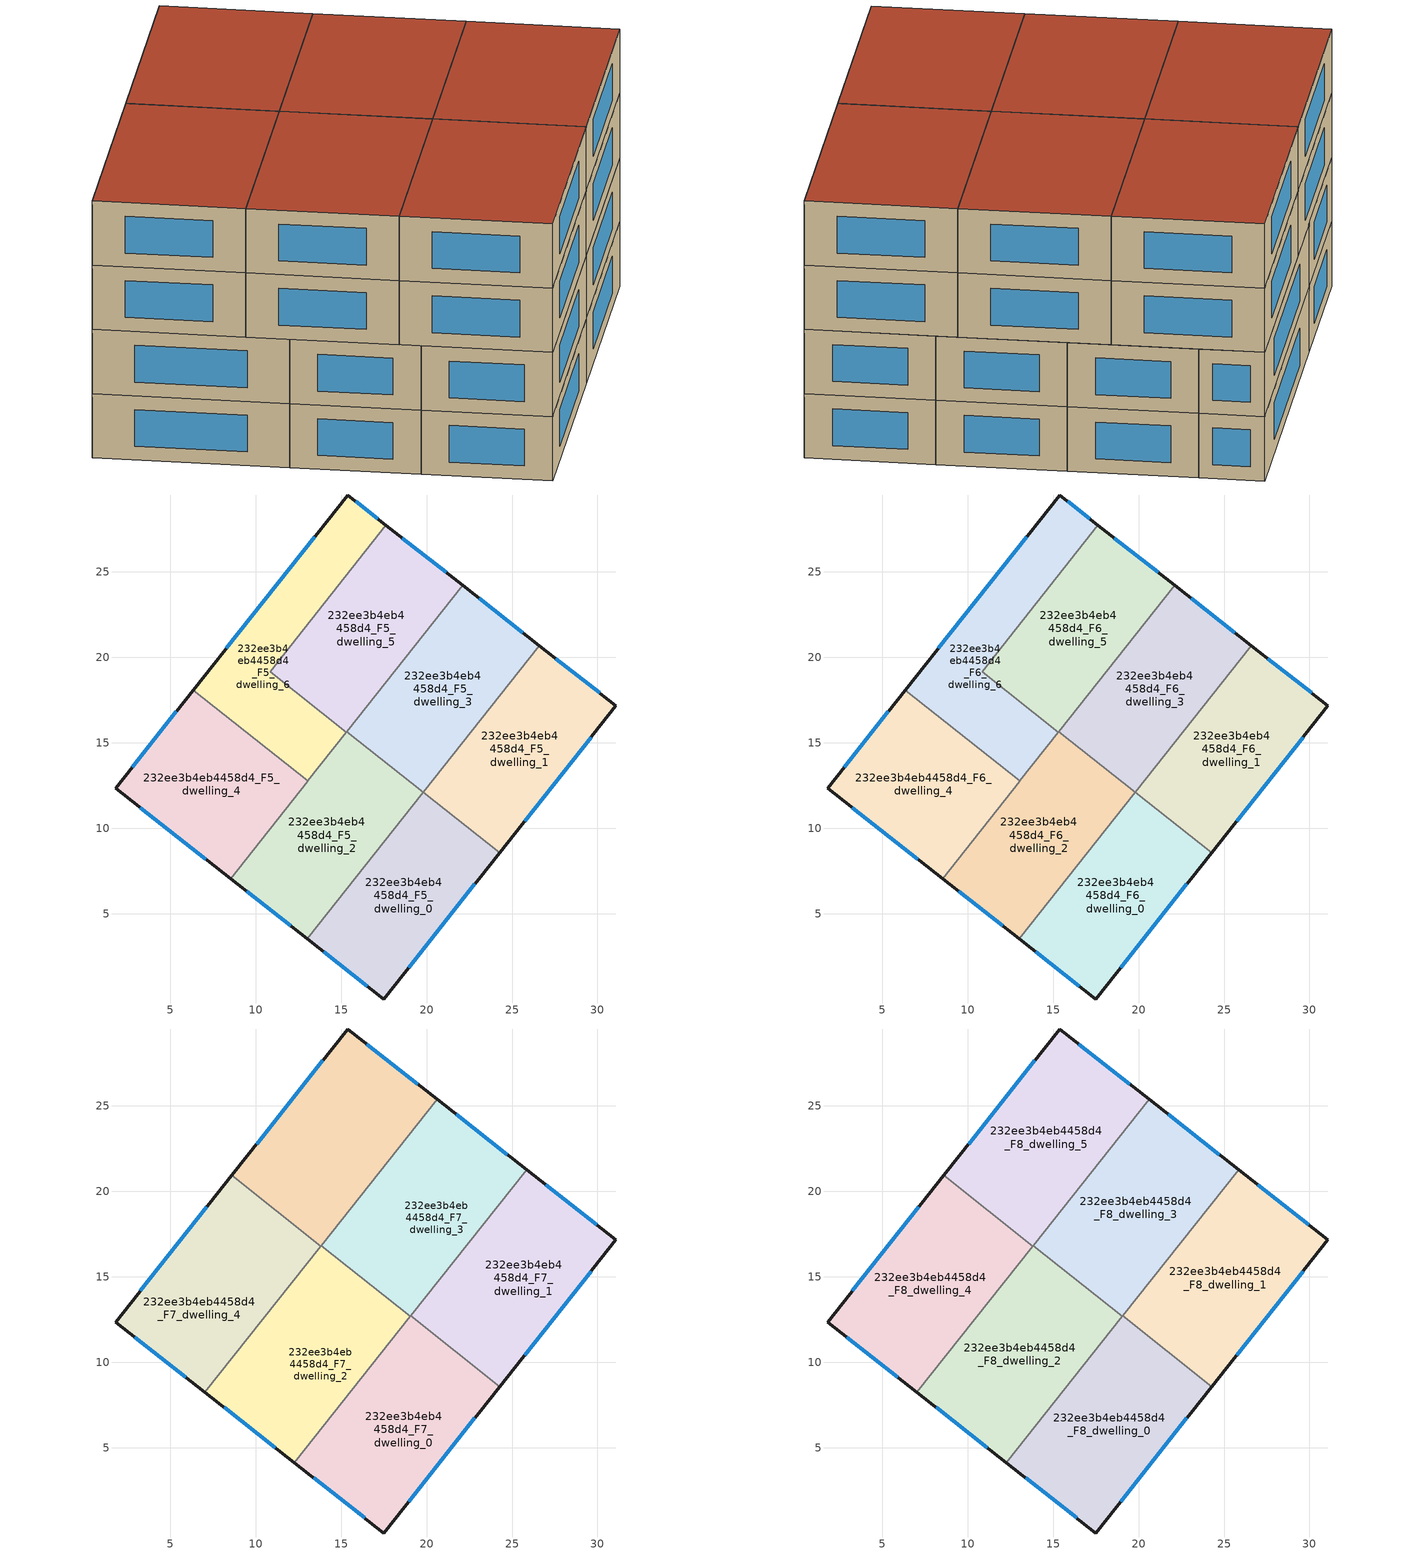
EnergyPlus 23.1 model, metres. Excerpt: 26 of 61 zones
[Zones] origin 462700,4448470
232ee3b4eb4458d4_F5_dwelling_0
 floor to 232ee3b4eb4458d4_F4_dwelling_0 (EU_floor_Construction): 24.28,8.57 17.5,0 13.01,3.53 19.81,12.12 z15
 wall outside (EU_wall_Construction): 13.01,3.53 17.5,0 24.28,8.57 z15:18
 wall to 232ee3b4eb4458d4_F5_dwelling_1 (EU_wall_Construction): 24.28,8.57 19.81,12.12 z15:18
 wall to 232ee3b4eb4458d4_F5_dwelling_2 (EU_wall_Construction): 19.8,12.1 13.01,3.53 z15:18
 wall to 232ee3b4eb4458d4_F5_dwelling_3 (EU_wall_Construction): 19.81,12.12 19.8,12.1 z15:18
 window (EU_Window_Construction): 18.95,1.84 22.83,6.74 / 13.97,2.77 16.53,0.76 z15.64:17.36
232ee3b4eb4458d4_F5_dwelling_1
 floor to 232ee3b4eb4458d4_F4_dwelling_1 (EU_floor_Construction): 31.08,17.16 24.28,8.57 19.81,12.12 26.6,20.69 z15
 wall outside (EU_wall_Construction): 24.28,8.57 31.08,17.16 26.6,20.69 z15:18
 wall to 232ee3b4eb4458d4_F5_dwelling_3 (EU_wall_Construction): 26.6,20.69 19.81,12.12 z15:18
 window (EU_Window_Construction): 25.74,10.41 29.63,15.32 / 30.12,17.92 27.56,19.93 z15.64:17.36
232ee3b4eb4458d4_F5_dwelling_2
 floor to 232ee3b4eb4458d4_F4_dwelling_2 (EU_floor_Construction): 19.8,12.1 13.01,3.53 8.52,7.05 15.32,15.64 z15
 wall outside (EU_wall_Construction): 8.52,7.05 13.01,3.53 z15:18
 wall to 232ee3b4eb4458d4_F5_dwelling_3 (EU_wall_Construction): 19.8,12.1 15.32,15.64 z15:18
 wall to 232ee3b4eb4458d4_F5_dwelling_4 (EU_wall_Construction): 13.04,12.76 8.52,7.05 z15:18
 wall to 232ee3b4eb4458d4_F5_dwelling_6 (EU_wall_Construction): 15.31,15.63 13.04,12.76 z15:18
 wall to 232ee3b4eb4458d4_F5_dwelling_5 (EU_wall_Construction): 15.32,15.64 15.31,15.63 z15:18
 window (EU_Window_Construction): 9.48,6.3 12.05,4.28 z15.64:17.36
232ee3b4eb4458d4_F5_dwelling_3
 floor to 232ee3b4eb4458d4_F4_dwelling_3 (EU_floor_Construction): 26.6,20.69 19.8,12.1 15.32,15.64 22.11,24.21 z15
 wall outside (EU_wall_Construction): 26.6,20.69 22.11,24.21 z15:18
 wall to 232ee3b4eb4458d4_F5_dwelling_5 (EU_wall_Construction): 22.11,24.21 15.32,15.64 z15:18
 window (EU_Window_Construction): 25.63,21.44 23.07,23.46 z15.64:17.36
232ee3b4eb4458d4_F5_dwelling_4
 floor to 232ee3b4eb4458d4_F4_dwelling_4 (EU_floor_Construction): 13.04,12.76 8.52,7.05 1.79,12.34 6.33,18.08 z15
 wall outside (EU_wall_Construction): 6.33,18.08 1.79,12.34 8.52,7.05 z15:18
 wall to 232ee3b4eb4458d4_F5_dwelling_6 (EU_wall_Construction): 13.04,12.76 6.33,18.08 z15:18
 window (EU_Window_Construction): 5.36,16.85 2.76,13.57 / 3.23,11.21 7.08,8.19 z15.64:17.36
232ee3b4eb4458d4_F5_dwelling_5
 floor to 232ee3b4eb4458d4_F4_dwelling_5 (EU_floor_Construction): 22.11,24.21 15.31,15.63 10.84,19.17 17.62,27.74 z15
 wall outside (EU_wall_Construction): 22.11,24.21 17.62,27.74 z15:18
 wall to 232ee3b4eb4458d4_F5_dwelling_6 (EU_wall_Construction): 17.62,27.74 10.84,19.17 15.31,15.63 z15:18
 window (EU_Window_Construction): 21.15,24.97 18.58,26.99 z15.64:17.36
232ee3b4eb4458d4_F5_dwelling_6
 floor to 232ee3b4eb4458d4_F4_dwelling_6 (EU_floor_Construction): 17.62,27.74 10.84,19.17 15.31,15.63 13.04,12.76 6.33,18.08 15.38,29.5 z15
 wall outside (EU_wall_Construction): 17.62,27.74 15.38,29.5 6.33,18.08 z15:18
 window (EU_Window_Construction): 13.44,27.06 8.27,20.52 / 17.14,28.12 15.86,29.13 z15.64:17.36
232ee3b4eb4458d4_F6_dwelling_0
 floor to 232ee3b4eb4458d4_F5_dwelling_0 (EU_floor_Construction): 24.28,8.57 17.5,0 13.01,3.53 19.81,12.12 z18
 wall outside (EU_wall_Construction): 13.01,3.53 17.5,0 24.28,8.57 z18:21
 wall to 232ee3b4eb4458d4_F6_dwelling_1 (EU_wall_Construction): 24.28,8.57 19.81,12.12 z18:21
 wall to 232ee3b4eb4458d4_F6_dwelling_2 (EU_wall_Construction): 19.8,12.1 13.01,3.53 z18:21
 wall to 232ee3b4eb4458d4_F6_dwelling_3 (EU_wall_Construction): 19.81,12.12 19.8,12.1 z18:21
 window (EU_Window_Construction): 18.95,1.84 22.83,6.74 / 13.97,2.77 16.53,0.76 z18.64:20.36
232ee3b4eb4458d4_F6_dwelling_1
 floor to 232ee3b4eb4458d4_F5_dwelling_1 (EU_floor_Construction): 31.08,17.16 24.28,8.57 19.81,12.12 26.6,20.69 z18
 wall outside (EU_wall_Construction): 24.28,8.57 31.08,17.16 26.6,20.69 z18:21
 wall to 232ee3b4eb4458d4_F6_dwelling_3 (EU_wall_Construction): 26.6,20.69 19.81,12.12 z18:21
 window (EU_Window_Construction): 25.74,10.41 29.63,15.32 / 30.12,17.92 27.56,19.93 z18.64:20.36
 ceiling adiabatic (EU_roof_Construction): 24.28,8.57 31.08,17.16 26.6,20.69 19.81,12.12 z21
232ee3b4eb4458d4_F6_dwelling_2
 floor to 232ee3b4eb4458d4_F5_dwelling_2 (EU_floor_Construction): 19.8,12.1 13.01,3.53 8.52,7.05 15.32,15.64 z18
 wall outside (EU_wall_Construction): 8.52,7.05 13.01,3.53 z18:21
 wall to 232ee3b4eb4458d4_F6_dwelling_3 (EU_wall_Construction): 19.8,12.1 15.32,15.64 z18:21
 wall to 232ee3b4eb4458d4_F6_dwelling_4 (EU_wall_Construction): 13.04,12.76 8.52,7.05 z18:21
 wall to 232ee3b4eb4458d4_F6_dwelling_6 (EU_wall_Construction): 15.31,15.63 13.04,12.76 z18:21
 wall to 232ee3b4eb4458d4_F6_dwelling_5 (EU_wall_Construction): 15.32,15.64 15.31,15.63 z18:21
 window (EU_Window_Construction): 9.48,6.3 12.05,4.28 z18.64:20.36
232ee3b4eb4458d4_F6_dwelling_3
 floor to 232ee3b4eb4458d4_F5_dwelling_3 (EU_floor_Construction): 26.6,20.69 19.8,12.1 15.32,15.64 22.11,24.21 z18
 wall outside (EU_wall_Construction): 26.6,20.69 22.11,24.21 z18:21
 wall to 232ee3b4eb4458d4_F6_dwelling_5 (EU_wall_Construction): 22.11,24.21 15.32,15.64 z18:21
 window (EU_Window_Construction): 25.63,21.44 23.07,23.46 z18.64:20.36
232ee3b4eb4458d4_F6_dwelling_4
 floor to 232ee3b4eb4458d4_F5_dwelling_4 (EU_floor_Construction): 13.04,12.76 8.52,7.05 1.79,12.34 6.33,18.08 z18
 wall outside (EU_wall_Construction): 6.33,18.08 1.79,12.34 8.52,7.05 z18:21
 wall to 232ee3b4eb4458d4_F6_dwelling_6 (EU_wall_Construction): 13.04,12.76 6.33,18.08 z18:21
 window (EU_Window_Construction): 5.36,16.85 2.76,13.57 / 3.23,11.21 7.08,8.19 z18.64:20.36
 ceiling adiabatic (EU_roof_Construction): 7.03,8.23 11.55,13.94 6.33,18.08 1.79,12.34 z21; 8.52,7.05 13.04,12.76 11.55,13.94 7.03,8.23 z21
232ee3b4eb4458d4_F6_dwelling_5
 floor to 232ee3b4eb4458d4_F5_dwelling_5 (EU_floor_Construction): 22.11,24.21 15.31,15.63 10.84,19.17 17.62,27.74 z18
 wall outside (EU_wall_Construction): 22.11,24.21 17.62,27.74 z18:21
 wall to 232ee3b4eb4458d4_F6_dwelling_6 (EU_wall_Construction): 17.62,27.74 10.84,19.17 15.31,15.63 z18:21
 window (EU_Window_Construction): 21.15,24.97 18.58,26.99 z18.64:20.36
 ceiling adiabatic (EU_roof_Construction): 15.31,15.63 22.11,24.21 20.61,25.39 13.82,16.81 z21
232ee3b4eb4458d4_F6_dwelling_6
 floor to 232ee3b4eb4458d4_F5_dwelling_6 (EU_floor_Construction): 17.62,27.74 10.84,19.17 15.31,15.63 13.04,12.76 6.33,18.08 15.38,29.5 z18
 wall outside (EU_wall_Construction): 17.62,27.74 15.38,29.5 6.33,18.08 z18:21
 window (EU_Window_Construction): 13.44,27.06 8.27,20.52 / 17.14,28.12 15.86,29.13 z18.64:20.36
 ceiling adiabatic (EU_roof_Construction): 13.04,12.76 15.31,15.63 13.81,16.8 11.55,13.94 z21
232ee3b4eb4458d4_F7_dwelling_0
 floor to 232ee3b4eb4458d4_F6_dwelling_0 (EU_floor_Construction): 24.28,8.57 17.5,0 13.01,3.53 19.81,12.11 z21
 floor to 232ee3b4eb4458d4_F6_dwelling_2 (EU_floor_Construction): 19.8,12.1 13.01,3.53 12.26,4.12 19.05,12.69 z21
 floor to 232ee3b4eb4458d4_F6_dwelling_3 (EU_floor_Construction): 19.81,12.11 19.8,12.1 19.05,12.69 19.06,12.71 z21
 wall outside (EU_wall_Construction): 12.26,4.12 17.5,0 24.28,8.57 z21:24
 wall to 232ee3b4eb4458d4_F7_dwelling_1 (EU_wall_Construction): 24.28,8.57 19.06,12.71 z21:24
 wall to 232ee3b4eb4458d4_F7_dwelling_2 (EU_wall_Construction): 19.05,12.69 12.26,4.12 z21:24
 wall to 232ee3b4eb4458d4_F7_dwelling_3 (EU_wall_Construction): 19.06,12.71 19.05,12.69 z21:24
 window (EU_Window_Construction): 18.95,1.84 22.83,6.74 / 13.38,3.23 16.37,0.88 z21.64:23.36
232ee3b4eb4458d4_F7_dwelling_1
 floor to 232ee3b4eb4458d4_F6_dwelling_3 (EU_floor_Construction): 26.6,20.69 19.81,12.11 19.06,12.71 25.85,21.28 z21
 floor adiabatic (EU_floor_Construction): 31.08,17.16 24.28,8.57 19.81,12.11 26.6,20.69 25.85,21.28 z21
 wall outside (EU_wall_Construction): 24.28,8.57 31.08,17.16 25.85,21.28 z21:24
 wall to 232ee3b4eb4458d4_F7_dwelling_3 (EU_wall_Construction): 25.85,21.28 19.06,12.71 z21:24
 window (EU_Window_Construction): 25.74,10.41 29.63,15.32 / 29.96,18.04 26.97,20.39 z21.64:23.36
232ee3b4eb4458d4_F7_dwelling_2
 floor to 232ee3b4eb4458d4_F6_dwelling_2 (EU_floor_Construction): 19.05,12.69 12.26,4.12 8.52,7.05 15.32,15.64 z21
 floor adiabatic (EU_floor_Construction): 15.32,15.64 8.52,7.05 12.26,4.12 7.03,8.23 13.83,16.82 z21
 wall outside (EU_wall_Construction): 7.03,8.23 12.26,4.12 z21:24
 wall to 232ee3b4eb4458d4_F7_dwelling_3 (EU_wall_Construction): 19.05,12.69 13.83,16.82 z21:24
 wall to 232ee3b4eb4458d4_F7_dwelling_4 (EU_wall_Construction): 13.81,16.8 7.03,8.23 z21:24
 wall to 232ee3b4eb4458d4_F7_dwelling_5 (EU_wall_Construction): 13.83,16.82 13.81,16.8 z21:24
 window (EU_Window_Construction): 8.15,7.35 11.14,5 z21.64:23.36
232ee3b4eb4458d4_F7_dwelling_3
 floor to 232ee3b4eb4458d4_F6_dwelling_3 (EU_floor_Construction): 25.85,21.28 19.05,12.69 15.32,15.64 22.11,24.21 z21
 floor adiabatic (EU_floor_Construction): 22.11,24.21 15.32,15.64 13.83,16.82 20.61,25.39 z21
 wall outside (EU_wall_Construction): 25.85,21.28 20.61,25.39 z21:24
 wall to 232ee3b4eb4458d4_F7_dwelling_5 (EU_wall_Construction): 20.61,25.39 13.83,16.82 z21:24
 window (EU_Window_Construction): 24.73,22.16 21.73,24.51 z21.64:23.36
232ee3b4eb4458d4_F7_dwelling_4
 floor to 232ee3b4eb4458d4_F6_dwelling_6 (EU_floor_Construction): 13.81,16.8 11.55,13.94 6.33,18.08 8.59,20.93 z21
 floor adiabatic (EU_floor_Construction): 11.55,13.94 7.03,8.23 1.79,12.34 6.33,18.08 z21
 wall outside (EU_wall_Construction): 8.59,20.93 1.79,12.34 7.03,8.23 z21:24
 wall to 232ee3b4eb4458d4_F7_dwelling_5 (EU_wall_Construction): 13.81,16.8 8.59,20.93 z21:24
 window (EU_Window_Construction): 7.14,19.09 3.25,14.18 / 2.91,11.46 5.9,9.11 z21.64:23.36
232ee3b4eb4458d4_F7_dwelling_5
 floor to 232ee3b4eb4458d4_F6_dwelling_5 (EU_floor_Construction): 20.61,25.39 13.82,16.81 10.84,19.17 17.62,27.74 z21
 floor to 232ee3b4eb4458d4_F6_dwelling_6 (EU_floor_Construction): 17.62,27.74 10.84,19.17 13.81,16.8 8.59,20.93 15.38,29.5 z21
 wall outside (EU_wall_Construction): 20.61,25.39 15.38,29.5 8.59,20.93 z21:24
 window (EU_Window_Construction): 13.92,27.67 10.05,22.77 / 19.49,26.27 16.5,28.62 z21.64:23.36
232ee3b4eb4458d4_F8_dwelling_0
 floor to 232ee3b4eb4458d4_F7_dwelling_0 (EU_floor_Construction): 24.28,8.57 17.5,0 12.26,4.12 19.06,12.71 z24
 wall outside (EU_wall_Construction): 12.26,4.12 17.5,0 24.28,8.57 z24:27
 wall to 232ee3b4eb4458d4_F8_dwelling_1 (EU_wall_Construction): 24.28,8.57 19.06,12.71 z24:27
 wall to 232ee3b4eb4458d4_F8_dwelling_2 (EU_wall_Construction): 19.05,12.69 12.26,4.12 z24:27
 wall to 232ee3b4eb4458d4_F8_dwelling_3 (EU_wall_Construction): 19.06,12.71 19.05,12.69 z24:27
 window (EU_Window_Construction): 18.95,1.84 22.83,6.74 / 13.38,3.23 16.37,0.88 z24.64:26.36
 roof outside (EU_roof_Construction): 17.5,0 24.28,8.57 19.06,12.71 12.26,4.12 z27
232ee3b4eb4458d4_F8_dwelling_1
 floor to 232ee3b4eb4458d4_F7_dwelling_1 (EU_floor_Construction): 31.08,17.16 24.28,8.57 19.06,12.71 25.85,21.28 z24
 wall outside (EU_wall_Construction): 24.28,8.57 31.08,17.16 25.85,21.28 z24:27
 wall to 232ee3b4eb4458d4_F8_dwelling_3 (EU_wall_Construction): 25.85,21.28 19.06,12.71 z24:27
 window (EU_Window_Construction): 25.74,10.41 29.63,15.32 / 29.96,18.04 26.97,20.39 z24.64:26.36
 roof outside (EU_roof_Construction): 24.28,8.57 31.08,17.16 25.85,21.28 19.06,12.71 z27
232ee3b4eb4458d4_F8_dwelling_2
 floor to 232ee3b4eb4458d4_F7_dwelling_2 (EU_floor_Construction): 19.05,12.69 12.26,4.12 7.03,8.23 13.83,16.82 z24
 wall outside (EU_wall_Construction): 7.03,8.23 12.26,4.12 z24:27
 wall to 232ee3b4eb4458d4_F8_dwelling_3 (EU_wall_Construction): 19.05,12.69 13.83,16.82 z24:27
 wall to 232ee3b4eb4458d4_F8_dwelling_4 (EU_wall_Construction): 13.81,16.8 7.03,8.23 z24:27
 wall to 232ee3b4eb4458d4_F8_dwelling_5 (EU_wall_Construction): 13.83,16.82 13.81,16.8 z24:27
 window (EU_Window_Construction): 8.15,7.35 11.14,5 z24.64:26.36
 roof outside (EU_roof_Construction): 12.26,4.12 19.05,12.69 13.83,16.82 7.03,8.23 z27
232ee3b4eb4458d4_F8_dwelling_3
 floor to 232ee3b4eb4458d4_F7_dwelling_3 (EU_floor_Construction): 25.85,21.28 19.05,12.69 13.83,16.82 20.61,25.39 z24
 wall outside (EU_wall_Construction): 25.85,21.28 20.61,25.39 z24:27
 wall to 232ee3b4eb4458d4_F8_dwelling_5 (EU_wall_Construction): 20.61,25.39 13.83,16.82 z24:27
 window (EU_Window_Construction): 24.73,22.16 21.73,24.51 z24.64:26.36
 roof outside (EU_roof_Construction): 19.05,12.69 25.85,21.28 20.61,25.39 13.83,16.82 z27
232ee3b4eb4458d4_F8_dwelling_4
 floor to 232ee3b4eb4458d4_F7_dwelling_4 (EU_floor_Construction): 13.81,16.8 7.03,8.23 1.79,12.34 8.59,20.93 z24
 wall outside (EU_wall_Construction): 8.59,20.93 1.79,12.34 7.03,8.23 z24:27
 wall to 232ee3b4eb4458d4_F8_dwelling_5 (EU_wall_Construction): 13.81,16.8 8.59,20.93 z24:27
 window (EU_Window_Construction): 7.14,19.09 3.25,14.18 / 2.91,11.46 5.9,9.11 z24.64:26.36
 roof outside (EU_roof_Construction): 7.03,8.23 13.81,16.8 8.59,20.93 1.79,12.34 z27
232ee3b4eb4458d4_F8_dwelling_5
 floor to 232ee3b4eb4458d4_F7_dwelling_5 (EU_floor_Construction): 20.61,25.39 13.81,16.8 8.59,20.93 15.38,29.5 z24
 wall outside (EU_wall_Construction): 20.61,25.39 15.38,29.5 8.59,20.93 z24:27
 window (EU_Window_Construction): 13.92,27.67 10.05,22.77 / 19.49,26.27 16.5,28.62 z24.64:26.36
 roof outside (EU_roof_Construction): 13.81,16.8 20.61,25.39 15.38,29.5 8.59,20.93 z27
[Building]
EU S2 Campaign: North Axis=0; Terrain=City; Solar Distribution=FullExterior
[Site:Location]
Yerevan-Zvartnots.Intl.AP: Latitude=40.15; Longitude=44.383; Time Zone=4; Elevation=854
[SizingPeriod:WeatherFileDays]
AnnualSizingPeriod: Begin Month=1; Begin Day of Month=1; End Month=12; End Day of Month=31; Day of Week for Start Day=Monday; Use Weather File Daylight Saving Period=No; Use Weather File Rain and Snow Indicators=No
[MATERIAL]
EU_InternalMass_Material: Roughness=MediumRough; Thickness=0.1; Conductivity=1; Density=1800; Specific Heat=900; Thermal Absorptance=0.9; Solar Absorptance=0.7; Visible Absorptance=0.7
[MATERIAL:NOMASS] Roughness=MediumRough; Thermal Absorptance=0.9; Solar Absorptance=0.7; Visible Absorptance=0.7
Name | Thermal Resistance
EU_wall_NoMass | 1.05043
EU_roof_NoMass | 1.45357
EU_floor_NoMass | 0.478065
[WINDOWMATERIAL:SIMPLEGLAZINGSYSTEM]
EU_Window_SimpleGlazing: UFactor=2.5566; Solar Heat Gain Coefficient=0.75; Visible Transmittance=0.75
[CONSTRUCTION]
EU_wall_Construction: EU_wall_NoMass
EU_roof_Construction: EU_roof_NoMass
EU_floor_Construction: EU_floor_NoMass
EU_Window_Construction: EU_Window_SimpleGlazing
EU_InternalMass_Construction: EU_InternalMass_Material
[ZONE] Type=1; Multiplier=1; Ceiling Height=autocalculate; Floor Area=autocalculate; Part of Total Floor Area=Yes
Name | Volume
232ee3b4eb4458d4_F5_dwelling_0; 232ee3b4eb4458d4_F6_dwelling_0 | 187.353
232ee3b4eb4458d4_F7_dwelling_0; 232ee3b4eb4458d4_F8_dwelling_0; 232ee3b4eb4458d4_F7_dwelling_3; 232ee3b4eb4458d4_F8_dwelling_3; 232ee3b4eb4458d4_F7_dwelling_5; 232ee3b4eb4458d4_F8_dwelling_5 | 218.587
232ee3b4eb4458d4_F5_dwelling_1; 232ee3b4eb4458d4_F6_dwelling_1; 232ee3b4eb4458d4_F5_dwelling_5; 232ee3b4eb4458d4_F6_dwelling_5 | 187.352
232ee3b4eb4458d4_F7_dwelling_1; 232ee3b4eb4458d4_F8_dwelling_1; 232ee3b4eb4458d4_F7_dwelling_2; 232ee3b4eb4458d4_F8_dwelling_2; 232ee3b4eb4458d4_F7_dwelling_4; 232ee3b4eb4458d4_F8_dwelling_4 | 218.603
232ee3b4eb4458d4_F5_dwelling_2; 232ee3b4eb4458d4_F6_dwelling_2 | 187.373
232ee3b4eb4458d4_F5_dwelling_3; 232ee3b4eb4458d4_F6_dwelling_3; 232ee3b4eb4458d4_F5_dwelling_4; 232ee3b4eb4458d4_F6_dwelling_4 | 187.374
232ee3b4eb4458d4_F5_dwelling_6; 232ee3b4eb4458d4_F6_dwelling_6 | 187.371
[INTERNALMASS] Construction=EU_InternalMass_Construction
Name | Zone or ZoneList | Surface Area
232ee3b4eb4458d4_F5_dwelling_0_EU_InternalMass | 232ee3b4eb4458d4_F5_dwelling_0 | 62.4518
232ee3b4eb4458d4_F5_dwelling_1_EU_InternalMass | 232ee3b4eb4458d4_F5_dwelling_1 | 62.45
232ee3b4eb4458d4_F5_dwelling_2_EU_InternalMass | 232ee3b4eb4458d4_F5_dwelling_2 | 62.4597
232ee3b4eb4458d4_F5_dwelling_3_EU_InternalMass | 232ee3b4eb4458d4_F5_dwelling_3 | 62.4557
232ee3b4eb4458d4_F5_dwelling_4_EU_InternalMass | 232ee3b4eb4458d4_F5_dwelling_4 | 62.458
232ee3b4eb4458d4_F5_dwelling_5_EU_InternalMass | 232ee3b4eb4458d4_F5_dwelling_5 | 62.45
232ee3b4eb4458d4_F5_dwelling_6_EU_InternalMass | 232ee3b4eb4458d4_F5_dwelling_6 | 62.457
232ee3b4eb4458d4_F6_dwelling_0_EU_InternalMass | 232ee3b4eb4458d4_F6_dwelling_0 | 62.4518
232ee3b4eb4458d4_F6_dwelling_1_EU_InternalMass | 232ee3b4eb4458d4_F6_dwelling_1 | 62.45
232ee3b4eb4458d4_F6_dwelling_2_EU_InternalMass | 232ee3b4eb4458d4_F6_dwelling_2 | 62.4597
232ee3b4eb4458d4_F6_dwelling_3_EU_InternalMass | 232ee3b4eb4458d4_F6_dwelling_3 | 62.4557
232ee3b4eb4458d4_F6_dwelling_4_EU_InternalMass | 232ee3b4eb4458d4_F6_dwelling_4 | 62.458
232ee3b4eb4458d4_F6_dwelling_5_EU_InternalMass | 232ee3b4eb4458d4_F6_dwelling_5 | 62.45
232ee3b4eb4458d4_F6_dwelling_6_EU_InternalMass | 232ee3b4eb4458d4_F6_dwelling_6 | 62.457
232ee3b4eb4458d4_F7_dwelling_0_EU_InternalMass | 232ee3b4eb4458d4_F7_dwelling_0 | 72.8634
232ee3b4eb4458d4_F7_dwelling_1_EU_InternalMass | 232ee3b4eb4458d4_F7_dwelling_1 | 72.8665
232ee3b4eb4458d4_F7_dwelling_2_EU_InternalMass | 232ee3b4eb4458d4_F7_dwelling_2 | 72.8665
232ee3b4eb4458d4_F7_dwelling_3_EU_InternalMass | 232ee3b4eb4458d4_F7_dwelling_3 | 72.8634
232ee3b4eb4458d4_F7_dwelling_4_EU_InternalMass | 232ee3b4eb4458d4_F7_dwelling_4 | 72.8665
232ee3b4eb4458d4_F7_dwelling_5_EU_InternalMass | 232ee3b4eb4458d4_F7_dwelling_5 | 72.8634
232ee3b4eb4458d4_F8_dwelling_0_EU_InternalMass | 232ee3b4eb4458d4_F8_dwelling_0 | 72.8634
232ee3b4eb4458d4_F8_dwelling_1_EU_InternalMass | 232ee3b4eb4458d4_F8_dwelling_1 | 72.8665
232ee3b4eb4458d4_F8_dwelling_2_EU_InternalMass | 232ee3b4eb4458d4_F8_dwelling_2 | 72.8665
232ee3b4eb4458d4_F8_dwelling_3_EU_InternalMass | 232ee3b4eb4458d4_F8_dwelling_3 | 72.8634
232ee3b4eb4458d4_F8_dwelling_4_EU_InternalMass | 232ee3b4eb4458d4_F8_dwelling_4 | 72.8665
232ee3b4eb4458d4_F8_dwelling_5_EU_InternalMass | 232ee3b4eb4458d4_F8_dwelling_5 | 72.8634
[OTHEREQUIPMENT] Fuel Type=Electricity; Design Level Calculation Method=Watts/Area; Power per Zone Floor Area=1; Fraction Latent=0; Fraction Radiant=0; Fraction Lost=0; Carbon Dioxide Generation Rate=0; EndUse Subcategory=EU_Step8_InternalGains
Name | Zone or ZoneList or Space or SpaceList | Schedule
EU_Step8_InternalGain_232ee3b4eb4458d4_F5_dwelling_0_f000 | 232ee3b4eb4458d4_F5_dwelling_0 | EU_Step8_GainSchedule_232ee3b4eb4458d4_F5_dwelling_0_f000
EU_Step8_InternalGain_232ee3b4eb4458d4_F5_dwelling_1_f000 | 232ee3b4eb4458d4_F5_dwelling_1 | EU_Step8_GainSchedule_232ee3b4eb4458d4_F5_dwelling_1_f000
EU_Step8_InternalGain_232ee3b4eb4458d4_F5_dwelling_2_f000 | 232ee3b4eb4458d4_F5_dwelling_2 | EU_Step8_GainSchedule_232ee3b4eb4458d4_F5_dwelling_2_f000
EU_Step8_InternalGain_232ee3b4eb4458d4_F5_dwelling_3_f000 | 232ee3b4eb4458d4_F5_dwelling_3 | EU_Step8_GainSchedule_232ee3b4eb4458d4_F5_dwelling_3_f000
EU_Step8_InternalGain_232ee3b4eb4458d4_F5_dwelling_4_f000 | 232ee3b4eb4458d4_F5_dwelling_4 | EU_Step8_GainSchedule_232ee3b4eb4458d4_F5_dwelling_4_f000
EU_Step8_InternalGain_232ee3b4eb4458d4_F5_dwelling_5_f000 | 232ee3b4eb4458d4_F5_dwelling_5 | EU_Step8_GainSchedule_232ee3b4eb4458d4_F5_dwelling_5_f000
EU_Step8_InternalGain_232ee3b4eb4458d4_F5_dwelling_6_f000 | 232ee3b4eb4458d4_F5_dwelling_6 | EU_Step8_GainSchedule_232ee3b4eb4458d4_F5_dwelling_6_f000
EU_Step8_InternalGain_232ee3b4eb4458d4_F6_dwelling_0_f000 | 232ee3b4eb4458d4_F6_dwelling_0 | EU_Step8_GainSchedule_232ee3b4eb4458d4_F6_dwelling_0_f000
EU_Step8_InternalGain_232ee3b4eb4458d4_F6_dwelling_1_f000 | 232ee3b4eb4458d4_F6_dwelling_1 | EU_Step8_GainSchedule_232ee3b4eb4458d4_F6_dwelling_1_f000
EU_Step8_InternalGain_232ee3b4eb4458d4_F6_dwelling_2_f000 | 232ee3b4eb4458d4_F6_dwelling_2 | EU_Step8_GainSchedule_232ee3b4eb4458d4_F6_dwelling_2_f000
EU_Step8_InternalGain_232ee3b4eb4458d4_F6_dwelling_3_f000 | 232ee3b4eb4458d4_F6_dwelling_3 | EU_Step8_GainSchedule_232ee3b4eb4458d4_F6_dwelling_3_f000
EU_Step8_InternalGain_232ee3b4eb4458d4_F6_dwelling_4_f000 | 232ee3b4eb4458d4_F6_dwelling_4 | EU_Step8_GainSchedule_232ee3b4eb4458d4_F6_dwelling_4_f000
EU_Step8_InternalGain_232ee3b4eb4458d4_F6_dwelling_5_f000 | 232ee3b4eb4458d4_F6_dwelling_5 | EU_Step8_GainSchedule_232ee3b4eb4458d4_F6_dwelling_5_f000
EU_Step8_InternalGain_232ee3b4eb4458d4_F6_dwelling_6_f000 | 232ee3b4eb4458d4_F6_dwelling_6 | EU_Step8_GainSchedule_232ee3b4eb4458d4_F6_dwelling_6_f000
EU_Step8_InternalGain_232ee3b4eb4458d4_F7_dwelling_0_f000 | 232ee3b4eb4458d4_F7_dwelling_0 | EU_Step8_GainSchedule_232ee3b4eb4458d4_F7_dwelling_0_f000
EU_Step8_InternalGain_232ee3b4eb4458d4_F7_dwelling_1_f000 | 232ee3b4eb4458d4_F7_dwelling_1 | EU_Step8_GainSchedule_232ee3b4eb4458d4_F7_dwelling_1_f000
EU_Step8_InternalGain_232ee3b4eb4458d4_F7_dwelling_2_f000 | 232ee3b4eb4458d4_F7_dwelling_2 | EU_Step8_GainSchedule_232ee3b4eb4458d4_F7_dwelling_2_f000
EU_Step8_InternalGain_232ee3b4eb4458d4_F7_dwelling_3_f000 | 232ee3b4eb4458d4_F7_dwelling_3 | EU_Step8_GainSchedule_232ee3b4eb4458d4_F7_dwelling_3_f000
EU_Step8_InternalGain_232ee3b4eb4458d4_F7_dwelling_4_f000 | 232ee3b4eb4458d4_F7_dwelling_4 | EU_Step8_GainSchedule_232ee3b4eb4458d4_F7_dwelling_4_f000
EU_Step8_InternalGain_232ee3b4eb4458d4_F7_dwelling_5_f000 | 232ee3b4eb4458d4_F7_dwelling_5 | EU_Step8_GainSchedule_232ee3b4eb4458d4_F7_dwelling_5_f000
EU_Step8_InternalGain_232ee3b4eb4458d4_F8_dwelling_0_f000 | 232ee3b4eb4458d4_F8_dwelling_0 | EU_Step8_GainSchedule_232ee3b4eb4458d4_F8_dwelling_0_f000
EU_Step8_InternalGain_232ee3b4eb4458d4_F8_dwelling_1_f000 | 232ee3b4eb4458d4_F8_dwelling_1 | EU_Step8_GainSchedule_232ee3b4eb4458d4_F8_dwelling_1_f000
EU_Step8_InternalGain_232ee3b4eb4458d4_F8_dwelling_2_f000 | 232ee3b4eb4458d4_F8_dwelling_2 | EU_Step8_GainSchedule_232ee3b4eb4458d4_F8_dwelling_2_f000
EU_Step8_InternalGain_232ee3b4eb4458d4_F8_dwelling_3_f000 | 232ee3b4eb4458d4_F8_dwelling_3 | EU_Step8_GainSchedule_232ee3b4eb4458d4_F8_dwelling_3_f000
EU_Step8_InternalGain_232ee3b4eb4458d4_F8_dwelling_4_f000 | 232ee3b4eb4458d4_F8_dwelling_4 | EU_Step8_GainSchedule_232ee3b4eb4458d4_F8_dwelling_4_f000
EU_Step8_InternalGain_232ee3b4eb4458d4_F8_dwelling_5_f000 | 232ee3b4eb4458d4_F8_dwelling_5 | EU_Step8_GainSchedule_232ee3b4eb4458d4_F8_dwelling_5_f000
[ZONEVENTILATION:DESIGNFLOWRATE] Schedule=EU_AlwaysOn; Design Flow Rate Calculation Method=AirChanges/Hour; Air Changes per Hour=0.557805; Ventilation Type=Natural; Fan Pressure Rise=0; Fan Total Efficiency=1; Constant Term Coefficient=1; Temperature Term Coefficient=0; Velocity Term Coefficient=0; Velocity Squared Term Coefficient=0; Minimum Indoor Temperature=-100; Maximum Indoor Temperature=100; Delta Temperature=-100; Minimum Outdoor Temperature=-100; Maximum Outdoor Temperature=100; Maximum Wind Speed=40
Name | Zone or ZoneList or Space or SpaceList
EU_ConstantAir_232ee3b4eb4458d4_F5_dwelling_0 | 232ee3b4eb4458d4_F5_dwelling_0
EU_ConstantAir_232ee3b4eb4458d4_F5_dwelling_1 | 232ee3b4eb4458d4_F5_dwelling_1
EU_ConstantAir_232ee3b4eb4458d4_F5_dwelling_2 | 232ee3b4eb4458d4_F5_dwelling_2
EU_ConstantAir_232ee3b4eb4458d4_F5_dwelling_3 | 232ee3b4eb4458d4_F5_dwelling_3
EU_ConstantAir_232ee3b4eb4458d4_F5_dwelling_4 | 232ee3b4eb4458d4_F5_dwelling_4
EU_ConstantAir_232ee3b4eb4458d4_F5_dwelling_5 | 232ee3b4eb4458d4_F5_dwelling_5
EU_ConstantAir_232ee3b4eb4458d4_F5_dwelling_6 | 232ee3b4eb4458d4_F5_dwelling_6
EU_ConstantAir_232ee3b4eb4458d4_F6_dwelling_0 | 232ee3b4eb4458d4_F6_dwelling_0
EU_ConstantAir_232ee3b4eb4458d4_F6_dwelling_1 | 232ee3b4eb4458d4_F6_dwelling_1
EU_ConstantAir_232ee3b4eb4458d4_F6_dwelling_2 | 232ee3b4eb4458d4_F6_dwelling_2
EU_ConstantAir_232ee3b4eb4458d4_F6_dwelling_3 | 232ee3b4eb4458d4_F6_dwelling_3
EU_ConstantAir_232ee3b4eb4458d4_F6_dwelling_4 | 232ee3b4eb4458d4_F6_dwelling_4
EU_ConstantAir_232ee3b4eb4458d4_F6_dwelling_5 | 232ee3b4eb4458d4_F6_dwelling_5
EU_ConstantAir_232ee3b4eb4458d4_F6_dwelling_6 | 232ee3b4eb4458d4_F6_dwelling_6
EU_ConstantAir_232ee3b4eb4458d4_F7_dwelling_0 | 232ee3b4eb4458d4_F7_dwelling_0
EU_ConstantAir_232ee3b4eb4458d4_F7_dwelling_1 | 232ee3b4eb4458d4_F7_dwelling_1
EU_ConstantAir_232ee3b4eb4458d4_F7_dwelling_2 | 232ee3b4eb4458d4_F7_dwelling_2
EU_ConstantAir_232ee3b4eb4458d4_F7_dwelling_3 | 232ee3b4eb4458d4_F7_dwelling_3
EU_ConstantAir_232ee3b4eb4458d4_F7_dwelling_4 | 232ee3b4eb4458d4_F7_dwelling_4
EU_ConstantAir_232ee3b4eb4458d4_F7_dwelling_5 | 232ee3b4eb4458d4_F7_dwelling_5
EU_ConstantAir_232ee3b4eb4458d4_F8_dwelling_0 | 232ee3b4eb4458d4_F8_dwelling_0
EU_ConstantAir_232ee3b4eb4458d4_F8_dwelling_1 | 232ee3b4eb4458d4_F8_dwelling_1
EU_ConstantAir_232ee3b4eb4458d4_F8_dwelling_2 | 232ee3b4eb4458d4_F8_dwelling_2
EU_ConstantAir_232ee3b4eb4458d4_F8_dwelling_3 | 232ee3b4eb4458d4_F8_dwelling_3
EU_ConstantAir_232ee3b4eb4458d4_F8_dwelling_4 | 232ee3b4eb4458d4_F8_dwelling_4
EU_ConstantAir_232ee3b4eb4458d4_F8_dwelling_5 | 232ee3b4eb4458d4_F8_dwelling_5
[HVACTEMPLATE:THERMOSTAT] Constant Heating Setpoint=20; Constant Cooling Setpoint=50
EU_HeatOnly_232ee3b4eb4458d4_F0_dwelling_0; EU_HeatOnly_232ee3b4eb4458d4_F0_dwelling_1; EU_HeatOnly_232ee3b4eb4458d4_F0_dwelling_2; EU_HeatOnly_232ee3b4eb4458d4_F0_dwelling_3; EU_HeatOnly_232ee3b4eb4458d4_F0_dwelling_4; EU_HeatOnly_232ee3b4eb4458d4_F0_dwelling_5; EU_HeatOnly_232ee3b4eb4458d4_F0_dwelling_6; EU_HeatOnly_232ee3b4eb4458d4_F1_dwelling_0; EU_HeatOnly_232ee3b4eb4458d4_F1_dwelling_1; EU_HeatOnly_232ee3b4eb4458d4_F1_dwelling_2; EU_HeatOnly_232ee3b4eb4458d4_F1_dwelling_3; EU_HeatOnly_232ee3b4eb4458d4_F1_dwelling_4; EU_HeatOnly_232ee3b4eb4458d4_F1_dwelling_5; EU_HeatOnly_232ee3b4eb4458d4_F1_dwelling_6; EU_HeatOnly_232ee3b4eb4458d4_F2_dwelling_0; EU_HeatOnly_232ee3b4eb4458d4_F2_dwelling_1; EU_HeatOnly_232ee3b4eb4458d4_F2_dwelling_2; EU_HeatOnly_232ee3b4eb4458d4_F2_dwelling_3; EU_HeatOnly_232ee3b4eb4458d4_F2_dwelling_4; EU_HeatOnly_232ee3b4eb4458d4_F2_dwelling_5; EU_HeatOnly_232ee3b4eb4458d4_F2_dwelling_6; EU_HeatOnly_232ee3b4eb4458d4_F3_dwelling_0; EU_HeatOnly_232ee3b4eb4458d4_F3_dwelling_1; EU_HeatOnly_232ee3b4eb4458d4_F3_dwelling_2; EU_HeatOnly_232ee3b4eb4458d4_F3_dwelling_3; EU_HeatOnly_232ee3b4eb4458d4_F3_dwelling_4; EU_HeatOnly_232ee3b4eb4458d4_F3_dwelling_5; EU_HeatOnly_232ee3b4eb4458d4_F3_dwelling_6; EU_HeatOnly_232ee3b4eb4458d4_F4_dwelling_0; EU_HeatOnly_232ee3b4eb4458d4_F4_dwelling_1; EU_HeatOnly_232ee3b4eb4458d4_F4_dwelling_2; EU_HeatOnly_232ee3b4eb4458d4_F4_dwelling_3; EU_HeatOnly_232ee3b4eb4458d4_F4_dwelling_4; EU_HeatOnly_232ee3b4eb4458d4_F4_dwelling_5; EU_HeatOnly_232ee3b4eb4458d4_F4_dwelling_6; EU_HeatOnly_232ee3b4eb4458d4_F5_dwelling_0; EU_HeatOnly_232ee3b4eb4458d4_F5_dwelling_1; EU_HeatOnly_232ee3b4eb4458d4_F5_dwelling_2; EU_HeatOnly_232ee3b4eb4458d4_F5_dwelling_3; EU_HeatOnly_232ee3b4eb4458d4_F5_dwelling_4; EU_HeatOnly_232ee3b4eb4458d4_F5_dwelling_5; EU_HeatOnly_232ee3b4eb4458d4_F5_dwelling_6; EU_HeatOnly_232ee3b4eb4458d4_F6_dwelling_0; EU_HeatOnly_232ee3b4eb4458d4_F6_dwelling_1; EU_HeatOnly_232ee3b4eb4458d4_F6_dwelling_2; EU_HeatOnly_232ee3b4eb4458d4_F6_dwelling_3; EU_HeatOnly_232ee3b4eb4458d4_F6_dwelling_4; EU_HeatOnly_232ee3b4eb4458d4_F6_dwelling_5; EU_HeatOnly_232ee3b4eb4458d4_F6_dwelling_6; EU_HeatOnly_232ee3b4eb4458d4_F7_dwelling_0; EU_HeatOnly_232ee3b4eb4458d4_F7_dwelling_1; EU_HeatOnly_232ee3b4eb4458d4_F7_dwelling_2; EU_HeatOnly_232ee3b4eb4458d4_F7_dwelling_3; EU_HeatOnly_232ee3b4eb4458d4_F7_dwelling_4; EU_HeatOnly_232ee3b4eb4458d4_F7_dwelling_5; EU_HeatOnly_232ee3b4eb4458d4_F8_dwelling_0; EU_HeatOnly_232ee3b4eb4458d4_F8_dwelling_1; EU_HeatOnly_232ee3b4eb4458d4_F8_dwelling_2; EU_HeatOnly_232ee3b4eb4458d4_F8_dwelling_3; EU_HeatOnly_232ee3b4eb4458d4_F8_dwelling_4; EU_HeatOnly_232ee3b4eb4458d4_F8_dwelling_5
[HVACTEMPLATE:ZONE:IDEALLOADSAIRSYSTEM] System Availability Schedule=EU_AlwaysOn; Maximum Heating Supply Air Temperature=50; Minimum Cooling Supply Air Temperature=13; Maximum Heating Supply Air Humidity Ratio=0.0156; Minimum Cooling Supply Air Humidity Ratio=0.0077; Heating Limit=NoLimit; Cooling Limit=NoLimit; Heating Availability Schedule=EU_AlwaysOn; Cooling Availability Schedule=EU_CoolingOff; Dehumidification Control Type=ConstantSensibleHeatRatio; Cooling Sensible Heat Ratio=0.7; Dehumidification Setpoint=60; Humidification Control Type=None; Humidification Setpoint=30; Outdoor Air Method=None; Outdoor Air Flow Rate per Person=0.00944; Outdoor Air Flow Rate per Zone Floor Area=0; Outdoor Air Flow Rate per Zone=0; Demand Controlled Ventilation Type=None; Outdoor Air Economizer Type=NoEconomizer; Heat Recovery Type=None; Sensible Heat Recovery Effectiveness=0.7; Latent Heat Recovery Effectiveness=0.65
Name | Template Thermostat
232ee3b4eb4458d4_F5_dwelling_0 | EU_HeatOnly_232ee3b4eb4458d4_F5_dwelling_0
232ee3b4eb4458d4_F5_dwelling_1 | EU_HeatOnly_232ee3b4eb4458d4_F5_dwelling_1
232ee3b4eb4458d4_F5_dwelling_2 | EU_HeatOnly_232ee3b4eb4458d4_F5_dwelling_2
232ee3b4eb4458d4_F5_dwelling_3 | EU_HeatOnly_232ee3b4eb4458d4_F5_dwelling_3
232ee3b4eb4458d4_F5_dwelling_4 | EU_HeatOnly_232ee3b4eb4458d4_F5_dwelling_4
232ee3b4eb4458d4_F5_dwelling_5 | EU_HeatOnly_232ee3b4eb4458d4_F5_dwelling_5
232ee3b4eb4458d4_F5_dwelling_6 | EU_HeatOnly_232ee3b4eb4458d4_F5_dwelling_6
232ee3b4eb4458d4_F6_dwelling_0 | EU_HeatOnly_232ee3b4eb4458d4_F6_dwelling_0
232ee3b4eb4458d4_F6_dwelling_1 | EU_HeatOnly_232ee3b4eb4458d4_F6_dwelling_1
232ee3b4eb4458d4_F6_dwelling_2 | EU_HeatOnly_232ee3b4eb4458d4_F6_dwelling_2
232ee3b4eb4458d4_F6_dwelling_3 | EU_HeatOnly_232ee3b4eb4458d4_F6_dwelling_3
232ee3b4eb4458d4_F6_dwelling_4 | EU_HeatOnly_232ee3b4eb4458d4_F6_dwelling_4
232ee3b4eb4458d4_F6_dwelling_5 | EU_HeatOnly_232ee3b4eb4458d4_F6_dwelling_5
232ee3b4eb4458d4_F6_dwelling_6 | EU_HeatOnly_232ee3b4eb4458d4_F6_dwelling_6
232ee3b4eb4458d4_F7_dwelling_0 | EU_HeatOnly_232ee3b4eb4458d4_F7_dwelling_0
232ee3b4eb4458d4_F7_dwelling_1 | EU_HeatOnly_232ee3b4eb4458d4_F7_dwelling_1
232ee3b4eb4458d4_F7_dwelling_2 | EU_HeatOnly_232ee3b4eb4458d4_F7_dwelling_2
232ee3b4eb4458d4_F7_dwelling_3 | EU_HeatOnly_232ee3b4eb4458d4_F7_dwelling_3
232ee3b4eb4458d4_F7_dwelling_4 | EU_HeatOnly_232ee3b4eb4458d4_F7_dwelling_4
232ee3b4eb4458d4_F7_dwelling_5 | EU_HeatOnly_232ee3b4eb4458d4_F7_dwelling_5
232ee3b4eb4458d4_F8_dwelling_0 | EU_HeatOnly_232ee3b4eb4458d4_F8_dwelling_0
232ee3b4eb4458d4_F8_dwelling_1 | EU_HeatOnly_232ee3b4eb4458d4_F8_dwelling_1
232ee3b4eb4458d4_F8_dwelling_2 | EU_HeatOnly_232ee3b4eb4458d4_F8_dwelling_2
232ee3b4eb4458d4_F8_dwelling_3 | EU_HeatOnly_232ee3b4eb4458d4_F8_dwelling_3
232ee3b4eb4458d4_F8_dwelling_4 | EU_HeatOnly_232ee3b4eb4458d4_F8_dwelling_4
232ee3b4eb4458d4_F8_dwelling_5 | EU_HeatOnly_232ee3b4eb4458d4_F8_dwelling_5
[SIZING:ZONE] Zone Cooling Design Supply Air Temperature Input Method=SupplyAirTemperature; Zone Cooling Design Supply Air Temperature=13; Zone Heating Design Supply Air Temperature Input Method=SupplyAirTemperature; Zone Heating Design Supply Air Temperature=50; Zone Cooling Design Supply Air Humidity Ratio=0.008; Zone Heating Design Supply Air Humidity Ratio=0.008; Cooling Design Air Flow Method=DesignDay; Cooling Design Air Flow Rate=0; Cooling Minimum Air Flow per Zone Floor Area=0.000762; Cooling Minimum Air Flow=0; Cooling Minimum Air Flow Fraction=0.2; Heating Design Air Flow Method=DesignDay; Heating Design Air Flow Rate=0; Heating Maximum Air Flow per Zone Floor Area=0.002032; Heating Maximum Air Flow=0.141576; Heating Maximum Air Flow Fraction=0.3; Account for Dedicated Outdoor Air System=No; Dedicated Outdoor Air System Control Strategy=NeutralSupplyAir; Dedicated Outdoor Air Low Setpoint Temperature for Design=autosize; Dedicated Outdoor Air High Setpoint Temperature for Design=autosize; Zone Load Sizing Method=Sensible Load Only No Latent Load; Zone Latent Cooling Design Supply Air Humidity Ratio Input Method=HumidityRatioDifference; Zone Cooling Design Supply Air Humidity Ratio Difference=0.005; Zone Latent Heating Design Supply Air Humidity Ratio Input Method=HumidityRatioDifference; Zone Humidification Design Supply Air Humidity Ratio Difference=0.005
232ee3b4eb4458d4_F5_dwelling_0; 232ee3b4eb4458d4_F5_dwelling_1; 232ee3b4eb4458d4_F5_dwelling_2; 232ee3b4eb4458d4_F5_dwelling_3; 232ee3b4eb4458d4_F5_dwelling_4; 232ee3b4eb4458d4_F5_dwelling_5; 232ee3b4eb4458d4_F5_dwelling_6; 232ee3b4eb4458d4_F6_dwelling_0; 232ee3b4eb4458d4_F6_dwelling_1; 232ee3b4eb4458d4_F6_dwelling_2; 232ee3b4eb4458d4_F6_dwelling_3; 232ee3b4eb4458d4_F6_dwelling_4; 232ee3b4eb4458d4_F6_dwelling_5; 232ee3b4eb4458d4_F6_dwelling_6; 232ee3b4eb4458d4_F7_dwelling_0; 232ee3b4eb4458d4_F7_dwelling_1; 232ee3b4eb4458d4_F7_dwelling_2; 232ee3b4eb4458d4_F7_dwelling_3; 232ee3b4eb4458d4_F7_dwelling_4; 232ee3b4eb4458d4_F7_dwelling_5; 232ee3b4eb4458d4_F8_dwelling_0; 232ee3b4eb4458d4_F8_dwelling_1; 232ee3b4eb4458d4_F8_dwelling_2; 232ee3b4eb4458d4_F8_dwelling_3; 232ee3b4eb4458d4_F8_dwelling_4; 232ee3b4eb4458d4_F8_dwelling_5
[SCHEDULE:CONSTANT]
Name | Hourly Value
EU_AlwaysOn | 1
EU_CoolingOff | 0
[SCHEDULE:FILE] Column Number=1; Rows to Skip at Top=0; Number of Hours of Data=8760; Column Separator=Comma; Interpolate to Timestep=No; Minutes per Item=60; Adjust Schedule for Daylight Savings=Yes
Name | File
EU_Step8_GainSchedule_232ee3b4eb4458d4_F5_dwelling_0_f000 | ../../schedules/232ee3b4eb4458d4/232ee3b4eb4458d4_F5_dwelling_0_f000_gain.csv
EU_Step8_GainSchedule_232ee3b4eb4458d4_F5_dwelling_1_f000 | ../../schedules/232ee3b4eb4458d4/232ee3b4eb4458d4_F5_dwelling_1_f000_gain.csv
EU_Step8_GainSchedule_232ee3b4eb4458d4_F5_dwelling_2_f000 | ../../schedules/232ee3b4eb4458d4/232ee3b4eb4458d4_F5_dwelling_2_f000_gain.csv
EU_Step8_GainSchedule_232ee3b4eb4458d4_F5_dwelling_3_f000 | ../../schedules/232ee3b4eb4458d4/232ee3b4eb4458d4_F5_dwelling_3_f000_gain.csv
EU_Step8_GainSchedule_232ee3b4eb4458d4_F5_dwelling_4_f000 | ../../schedules/232ee3b4eb4458d4/232ee3b4eb4458d4_F5_dwelling_4_f000_gain.csv
EU_Step8_GainSchedule_232ee3b4eb4458d4_F5_dwelling_5_f000 | ../../schedules/232ee3b4eb4458d4/232ee3b4eb4458d4_F5_dwelling_5_f000_gain.csv
EU_Step8_GainSchedule_232ee3b4eb4458d4_F5_dwelling_6_f000 | ../../schedules/232ee3b4eb4458d4/232ee3b4eb4458d4_F5_dwelling_6_f000_gain.csv
EU_Step8_GainSchedule_232ee3b4eb4458d4_F6_dwelling_0_f000 | ../../schedules/232ee3b4eb4458d4/232ee3b4eb4458d4_F6_dwelling_0_f000_gain.csv
EU_Step8_GainSchedule_232ee3b4eb4458d4_F6_dwelling_1_f000 | ../../schedules/232ee3b4eb4458d4/232ee3b4eb4458d4_F6_dwelling_1_f000_gain.csv
EU_Step8_GainSchedule_232ee3b4eb4458d4_F6_dwelling_2_f000 | ../../schedules/232ee3b4eb4458d4/232ee3b4eb4458d4_F6_dwelling_2_f000_gain.csv
EU_Step8_GainSchedule_232ee3b4eb4458d4_F6_dwelling_3_f000 | ../../schedules/232ee3b4eb4458d4/232ee3b4eb4458d4_F6_dwelling_3_f000_gain.csv
EU_Step8_GainSchedule_232ee3b4eb4458d4_F6_dwelling_4_f000 | ../../schedules/232ee3b4eb4458d4/232ee3b4eb4458d4_F6_dwelling_4_f000_gain.csv
EU_Step8_GainSchedule_232ee3b4eb4458d4_F6_dwelling_5_f000 | ../../schedules/232ee3b4eb4458d4/232ee3b4eb4458d4_F6_dwelling_5_f000_gain.csv
EU_Step8_GainSchedule_232ee3b4eb4458d4_F6_dwelling_6_f000 | ../../schedules/232ee3b4eb4458d4/232ee3b4eb4458d4_F6_dwelling_6_f000_gain.csv
EU_Step8_GainSchedule_232ee3b4eb4458d4_F7_dwelling_0_f000 | ../../schedules/232ee3b4eb4458d4/232ee3b4eb4458d4_F7_dwelling_0_f000_gain.csv
EU_Step8_GainSchedule_232ee3b4eb4458d4_F7_dwelling_1_f000 | ../../schedules/232ee3b4eb4458d4/232ee3b4eb4458d4_F7_dwelling_1_f000_gain.csv
EU_Step8_GainSchedule_232ee3b4eb4458d4_F7_dwelling_2_f000 | ../../schedules/232ee3b4eb4458d4/232ee3b4eb4458d4_F7_dwelling_2_f000_gain.csv
EU_Step8_GainSchedule_232ee3b4eb4458d4_F7_dwelling_3_f000 | ../../schedules/232ee3b4eb4458d4/232ee3b4eb4458d4_F7_dwelling_3_f000_gain.csv
EU_Step8_GainSchedule_232ee3b4eb4458d4_F7_dwelling_4_f000 | ../../schedules/232ee3b4eb4458d4/232ee3b4eb4458d4_F7_dwelling_4_f000_gain.csv
EU_Step8_GainSchedule_232ee3b4eb4458d4_F7_dwelling_5_f000 | ../../schedules/232ee3b4eb4458d4/232ee3b4eb4458d4_F7_dwelling_5_f000_gain.csv
EU_Step8_GainSchedule_232ee3b4eb4458d4_F8_dwelling_0_f000 | ../../schedules/232ee3b4eb4458d4/232ee3b4eb4458d4_F8_dwelling_0_f000_gain.csv
EU_Step8_GainSchedule_232ee3b4eb4458d4_F8_dwelling_1_f000 | ../../schedules/232ee3b4eb4458d4/232ee3b4eb4458d4_F8_dwelling_1_f000_gain.csv
EU_Step8_GainSchedule_232ee3b4eb4458d4_F8_dwelling_2_f000 | ../../schedules/232ee3b4eb4458d4/232ee3b4eb4458d4_F8_dwelling_2_f000_gain.csv
EU_Step8_GainSchedule_232ee3b4eb4458d4_F8_dwelling_3_f000 | ../../schedules/232ee3b4eb4458d4/232ee3b4eb4458d4_F8_dwelling_3_f000_gain.csv
EU_Step8_GainSchedule_232ee3b4eb4458d4_F8_dwelling_4_f000 | ../../schedules/232ee3b4eb4458d4/232ee3b4eb4458d4_F8_dwelling_4_f000_gain.csv
EU_Step8_GainSchedule_232ee3b4eb4458d4_F8_dwelling_5_f000 | ../../schedules/232ee3b4eb4458d4/232ee3b4eb4458d4_F8_dwelling_5_f000_gain.csv
